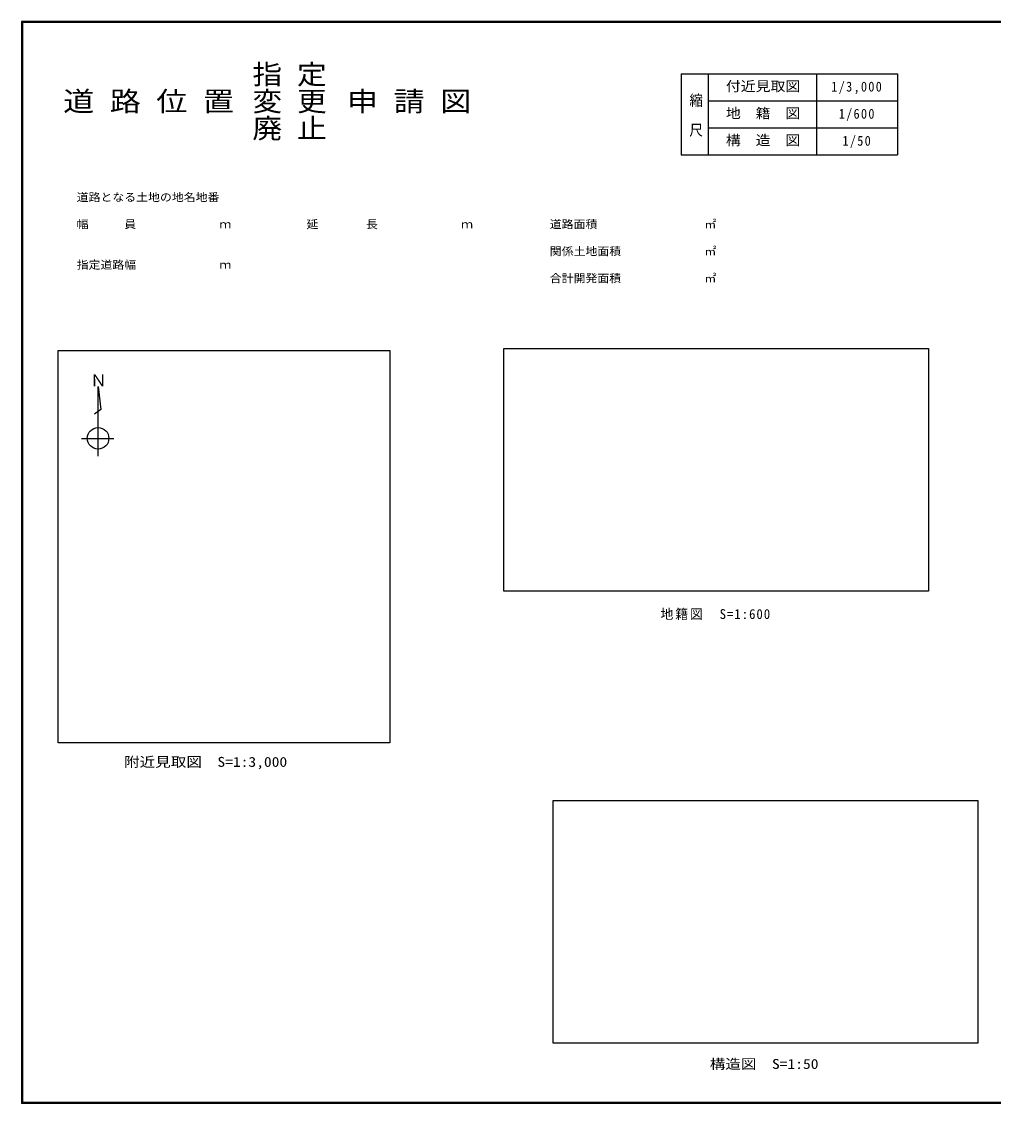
# Model space of a CAD drawing. Units: millimetres on the paper, with parts at other scales. Extents: x -404 to 171, y -107 to 297.
# Drawn here: x -403.6 to -44.2, y -103.4 to 297 of the extents above; entities that cross this region are included whole.
import ezdxf
from ezdxf.enums import TextEntityAlignment as Align

# ---------------------------------------------------------------- set-up
doc = ezdxf.new("R2010")
doc.units = ezdxf.units.MM
doc.layers.add('A-0_ﾚｲﾔ-160', color=6, linetype='Continuous')
doc.layers.add('D-0_文字', color=7, linetype='Continuous')
doc.styles.add('@ＭＳ ゴシック', font='')
doc.styles.add('ＭＳ ゴシック', font='')
doc.styles.get('@ＭＳ ゴシック').set_extended_font_data('@MS Gothic')
doc.styles.get('ＭＳ ゴシック').set_extended_font_data('MS Gothic')

msp = doc.modelspace()

# ---------------------------------------------------------------- linework, layer by layer
at = {"layer": 'A-0_ﾚｲﾔ-160'}
for p, q in [((170.756, 296.974), (-403.599, 296.974)), ((-403.599, 296.974), (-403.599, -103.381)), ((170.401, 296.619), (-403.244, 296.619)), ((-403.244, 296.619), (-403.244, -103.026)), ((170.756, -103.381), (-403.599, -103.381)), ((170.401, -103.026), (-403.244, -103.026))]:
    msp.add_line(p, q, dxfattribs=at)
at = {"layer": 'D-0_文字', "color": 4}
for p, q in [((-159.594, 277.652), (-159.594, 247.652)), ((-159.594, 277.652), (-79.594, 277.652)), ((-149.594, 277.652), (-149.594, 247.652)), ((-109.594, 277.652), (-109.594, 247.652)), ((-79.594, 277.652), (-79.594, 247.652)), ((-149.594, 267.652), (-79.594, 267.652)), ((-149.594, 257.652), (-79.594, 257.652)), ((-159.594, 247.652), (-79.594, 247.652)), ((-375.335, 136.104), (-375.335, 161.952)), ((-381.4, 142.746), (-369.559, 142.746))]:
    msp.add_line(p, q, dxfattribs=at)
for points in [[(-390.062, 175.23), (-267.418, 175.23), (-267.418, 29.993), (-390.062, 29.993)], [(-225.201, 175.967), (-68.131, 175.967), (-68.131, 86.135), (-225.201, 86.135)], [(-206.976, 8.765), (-49.906, 8.765), (-49.906, -81.066), (-206.976, -81.066)]]:
    msp.add_lwpolyline(points, close=True, dxfattribs=at)
msp.add_lwpolyline([(-375.335, 161.952), (-374.324, 153.432), (-376.634, 151.699)], dxfattribs=at)
msp.add_circle((-375.335, 142.746), 4.004, dxfattribs=at)

# ---------------------------------------------------------------- texts
at = {"layer": 'D-0_文字', "color": 6, "style": 'ＭＳ ゴシック'}
for s, width, p in [('指 定', 1.1, (-318.244, 271.619)), ('道 路 位 置', 1.15, (-388.244, 261.619)), ('変 更', 1.1, (-318.244, 261.619)), ('申 請 図', 1.15, (-283.244, 261.619)), ('廃 止', 1.1, (-318.244, 251.619))]:
    msp.add_text(s, height=7.331, dxfattribs=dict(at, width=width)).set_placement(p, align=Align.BOTTOM_LEFT)
at = {"layer": 'D-0_文字', "color": 3, "style": 'ＭＳ ゴシック'}
for s, width, p in [('付近見取図', 1.1, (-143.094, 270.152)), ('地\u3000籍\u3000図', 1.1, (-143.094, 260.152)), ('構\u3000造\u3000図', 1.1, (-143.094, 250.152)), ('附近見取図\u3000S=1:3,000', 1.15, (-365.688, 20.07)), ('構造図\u3000S=1:50', 1.15, (-149.051, -91.723))]:
    msp.add_text(s, height=3.666, dxfattribs=dict(at, width=width)).set_placement(p, align=Align.BOTTOM_LEFT)
at = {"layer": 'D-0_文字', "color": 3, "style": '@ＭＳ ゴシック', "width": 1.1}
msp.add_text('縮\u3000尺', height=3.666, rotation=270, dxfattribs=at).set_placement((-157.094, 270.652), align=Align.BOTTOM_LEFT)
at = {"layer": 'D-0_文字', "style": 'ＭＳ ゴシック', "width": 1.1}
for s, p in [('道路となる土地の地名地番', (-383.244, 229.619)), ('幅\u3000\u3000\u3000員\u3000\u3000\u3000\u3000\u3000\u3000\u3000ｍ', (-383.244, 219.619)), ('延\u3000\u3000\u3000\u3000長\u3000\u3000\u3000\u3000\u3000\u3000\u3000ｍ', (-298.244, 219.619)), ('道路面積\u3000\u3000\u3000\u3000\u3000\u3000\u3000\u3000\u3000㎡', (-208.244, 219.619)), ('関係土地面積\u3000\u3000\u3000\u3000\u3000\u3000\u3000㎡', (-208.244, 209.619)), ('指定道路幅\u3000\u3000\u3000\u3000\u3000\u3000\u3000ｍ', (-383.244, 204.619)), ('合計開発面積\u3000\u3000\u3000\u3000\u3000\u3000\u3000㎡', (-208.244, 199.619))]:
    msp.add_text(s, height=2.933, dxfattribs=at).set_placement(p, align=Align.BOTTOM_LEFT)
at = {"layer": 'D-0_文字', "color": 3, "style": 'ＭＳ ゴシック'}
msp.add_text('Ｎ', height=4.399, dxfattribs=at).set_placement((-378.163, 160.718), align=Align.BOTTOM_LEFT)
at = {"layer": 'D-0_文字', "color": 3, "char_height": 3.666, "attachment_point": 7, "style": 'ＭＳ ゴシック'}
for s, insert in [('\\T1.22;\\W0.9;1/3,000', (-104.094, 270.152)), ('\\T1.22;\\W0.9;1/600', (-101.344, 260.152)), ('\\T1.22;\\W0.9;1/50', (-99.969, 250.152)), ('\\T1.15;\\W0.95;地籍図\u3000S=1:600', (-167.276, 75.479))]:
    msp.add_mtext(s, dxfattribs=dict(at, insert=insert))

doc.saveas('drawing.dxf')
